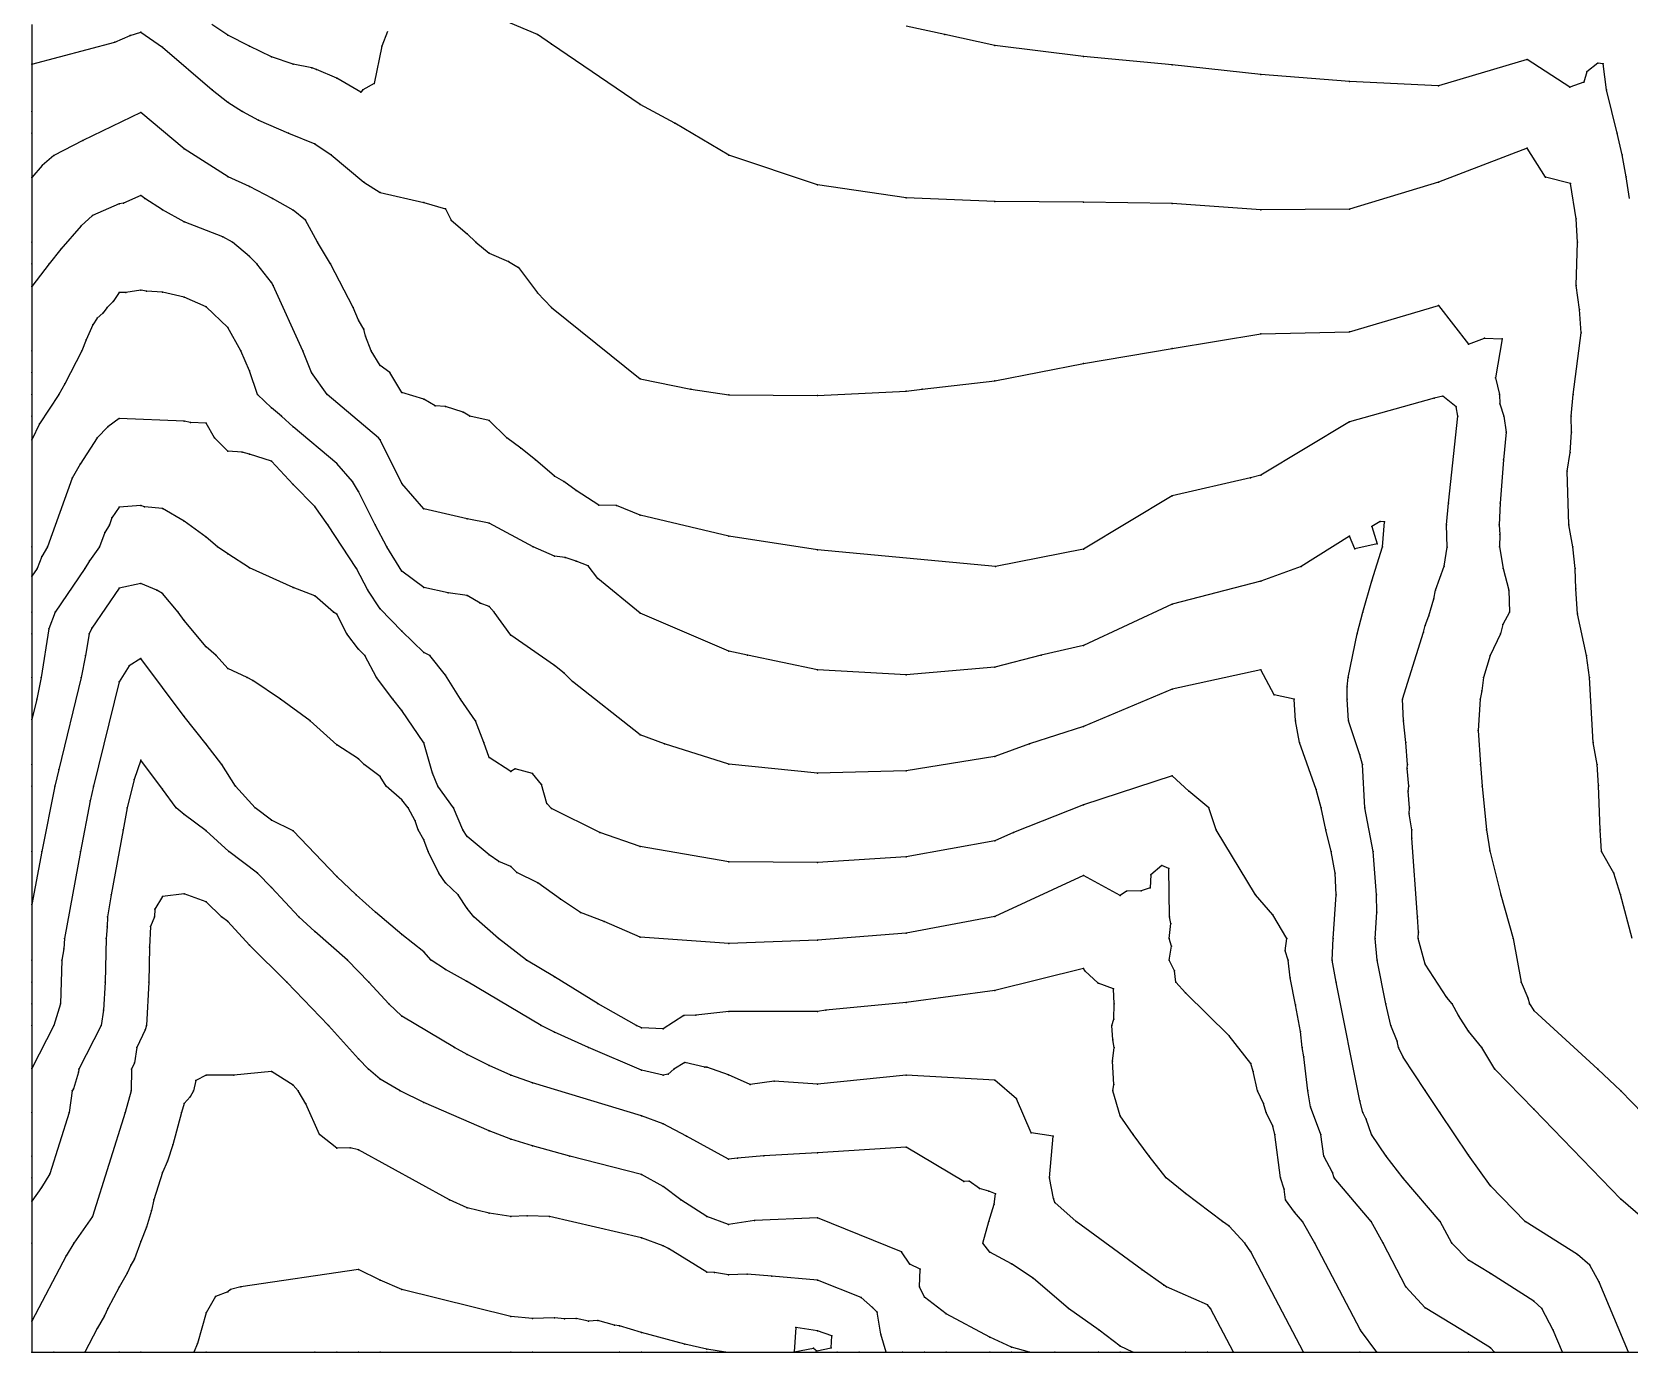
# Model space of a CAD drawing. Extents: x 5610 to 6780, y 4600 to 5770.
# Drawn here: x 5610 to 6344, y 4600 to 5207 of the extents above; entities that cross this region are included whole.
import ezdxf

# ---------------------------------------------------------------- set-up
doc = ezdxf.new("R2010")
doc.units = 0
doc.header["$MEASUREMENT"] = 0
doc.layers.get('0').update_dxf_attribs({"linetype": 'CONTINUOUS'})

msp = doc.modelspace()

# ---------------------------------------------------------------- linework, layer by layer
at = {"color": 8}
for points in [[(6345.218, 4790, 185), (6339.754, 4810.246, 185), (6336.729, 4820, 185), (6331.117, 4830, 185), (6330.504, 4840, 185), (6329.671, 4860.329, 185), (6329.091, 4870, 185), (6327.238, 4880, 185), (6325.609, 4910, 185), (6324.14, 4920, 185), (6320, 4939.13, 185), (6319.273, 4950.727, 185), (6318.952, 4960, 185), (6317.965, 4970, 185), (6316.094, 4980, 185), (6315.271, 5004.729, 185), (6316.67, 5013.33, 185), (6317.322, 5022.678, 185), (6317.205, 5030, 185), (6318.089, 5040, 185), (6321.718, 5068.282, 185), (6320.979, 5079.021, 185), (6319.483, 5090, 185), (6320.102, 5109.898, 185), (6319.37, 5120.63, 185), (6316.851, 5136.851, 185), (6305.403, 5139.86, 185), (6296.871, 5153.166, 185), (6256.123, 5137.566, 185), (6215.374, 5125.151, 185), (6174.626, 5124.833, 185), (6133.877, 5127.698, 185), (6093.129, 5128.334, 185), (6052.381, 5128.653, 185), (6011.633, 5130.245, 185), (5970.884, 5136.293, 185), (5930.136, 5149.982, 185), (5905.305, 5164.626, 185), (5889.388, 5173.221, 185), (5848.64, 5200.917, 185), (5842.273, 5205.374, 185), (5807.892, 5219.7, 185)], [(5610, 5210, 178.666), (5610, 5191.799, 175), (5610, 5170, 170.66), (5610, 5160, 168.949), (5610, 5139.691, 165), (5610, 5110, 158.878), (5610, 5100, 156.904), (5610, 5089.619, 155), (5610, 5060, 152.5), (5610, 5050, 150.946), (5610, 5040, 149), (5610, 5030, 146.875), (5610, 5019.201, 145), (5610, 4970, 137.893), (5610, 4956.462, 135), (5610, 4940, 129.879), (5610, 4930, 128.944), (5610, 4910, 127.244), (5610, 4890.569, 125), (5610, 4870, 122.197), (5610, 4860, 120.999), (5610, 4830, 117.565), (5610, 4805.58, 115), (5610, 4780, 112.35), (5610, 4770, 111.77), (5610, 4760, 111.604), (5610, 4750, 109.668), (5610, 4730.248, 105), (5610, 4710, 101.61), (5610, 4690, 99.164), (5610, 4680, 97.32), (5610, 4669.335, 95), (5610, 4650, 90.908), (5610, 4614.231, 85), (5610, 4600, 82.442), (5620, 4600, 79.507), (5634.344, 4600, 75), (5650, 4600, 70.787), (5660, 4600, 68.811), (5684.432, 4600, 65), (5690, 4600, 64.358), (5740, 4600, 61.322), (5750, 4600, 60.503), (5760, 4600, 59.57), (5770, 4600, 59.818), (5830, 4600, 61.834), (5840, 4600, 62.098), (5880, 4600, 63.642), (5890, 4600, 63.999), (5920, 4600, 64.853), (5928.586, 4600, 65), (5960, 4600, 65.019), (5970, 4600, 65.303), (5980, 4600, 67.132), (5990, 4600, 69.685), (6002.401, 4600, 75), (6010, 4600, 77.058), (6020, 4600, 79.644), (6030, 4600, 81.377), (6050, 4600, 83.596), (6060, 4600, 84.463), (6068.252, 4600, 85), (6080, 4600, 86.721), (6100, 4600, 91.177), (6110, 4600, 94.119), (6115.687, 4600, 95), (6140, 4600, 98.109), (6150, 4600, 100.892), (6162.063, 4600, 105), (6194.113, 4600, 115), (6220, 4600, 123.244), (6227.874, 4600, 125), (6270, 4600, 132.6), (6281.966, 4600, 135), (6313.14, 4600, 145), (6343.515, 4600, 155), (6360, 4600, 158.479)], [(5773.313, 5206.687, 185), (5770.678, 5200, 185), (5767.232, 5182.768, 185), (5762.08, 5180, 185), (5761.145, 5178.855, 185), (5750, 5185.307, 185), (5740.655, 5189.345, 185), (5738.616, 5190, 185), (5730, 5191.742, 185), (5720, 5195.172, 185), (5709.9, 5200, 185), (5700, 5205.121, 185), (5692.682, 5210, 185)], [(5610, 5191.799, 175), (5648.117, 5201.883, 175), (5655.11, 5204.89, 175), (5660, 5206.381, 175), (5670, 5199.53, 175), (5692.814, 5180, 175), (5700, 5174.305, 175), (5706.689, 5170, 175), (5714.067, 5165.933, 175), (5727.872, 5160, 175), (5740, 5155.104, 175), (5747.408, 5150, 175), (5762.477, 5137.523, 175), (5770, 5132.698, 175), (5790, 5128.226, 175), (5800, 5125.304, 175), (5802.522, 5120, 175), (5810, 5113.791, 175), (5813.924, 5110, 175), (5820, 5104.941, 175), (5828.991, 5101.048, 175), (5833.465, 5098.355, 175), (5842.271, 5086.71, 175), (5848.64, 5079.946, 175), (5889.388, 5047.156, 175), (5912.627, 5042.381, 175), (5930.136, 5039.834, 175), (5970.884, 5039.516, 175), (6011.633, 5041.426, 175), (6018.955, 5042.381, 175), (6052.381, 5046.201, 175), (6093.129, 5054.16, 175), (6133.877, 5061.164, 175), (6174.626, 5067.849, 175), (6215.374, 5068.804, 175), (6256.123, 5080.901, 175), (6269.991, 5063.049, 175), (6277.304, 5065.839, 175), (6285.476, 5065.476, 175), (6282.382, 5047.618, 175), (6284.14, 5040, 175), (6284.302, 5035.698, 175), (6286.244, 5030, 175), (6287.295, 5022.705, 175), (6285.994, 5010, 175), (6284.567, 4990, 175), (6284.132, 4980, 175), (6284.371, 4975.629, 175), (6284.16, 4970, 175), (6285.92, 4960, 175), (6288.421, 4950, 175), (6288.777, 4940, 175), (6285.709, 4934.291, 175), (6284.724, 4930, 175), (6279.898, 4920, 175), (6276.826, 4910, 175), (6276.167, 4903.833, 175), (6275.373, 4900, 175), (6274.467, 4885.533, 175), (6275.464, 4870, 175), (6276.255, 4860, 175), (6278.262, 4840, 175), (6279.758, 4830.242, 175), (6284.802, 4810, 175), (6290.429, 4790, 175), (6294.229, 4770, 175), (6297.292, 4762.708, 175), (6297.944, 4760, 175), (6300, 4756.872, 175), (6329.417, 4730, 175), (6339.938, 4720, 175), (6350, 4709.586, 175)], [(6343.943, 5130, 195), (6342.387, 5140, 195), (6340.558, 5150, 195), (6338.261, 5160, 195), (6333.436, 5180, 195), (6331.808, 5191.808, 195), (6329.313, 5192.148, 195), (6324.317, 5188.183, 195), (6322.988, 5183.519, 195), (6316.546, 5181.155, 195), (6296.871, 5193.914, 195), (6256.123, 5181.816, 195), (6215.374, 5183.727, 195), (6174.626, 5186.91, 195), (6133.877, 5191.367, 195), (6093.129, 5195.187, 195), (6052.381, 5200.281, 195), (6029.46, 5205.374, 195), (6011.633, 5209.194, 195)], [(6350, 4661.56, 165), (6340, 4670.19, 165), (6300, 4711.59, 165), (6282.085, 4730, 165), (6276.096, 4740, 165), (6270, 4747.474, 165), (6265.319, 4754.681, 165), (6262.458, 4760, 165), (6260, 4762.87, 165), (6250, 4778.266, 165), (6246.866, 4790, 165), (6247.051, 4792.949, 165), (6246.607, 4800, 165), (6243.881, 4836.119, 165), (6243.889, 4840, 165), (6242.727, 4847.273, 165), (6242.833, 4850, 165), (6242.296, 4857.704, 165), (6242.48, 4860, 165), (6241.818, 4868.182, 165), (6241.992, 4870, 165), (6241.191, 4880, 165), (6240.072, 4890, 165), (6239.661, 4900, 165), (6249.231, 4930.769, 165), (6250, 4933.795, 165), (6251.799, 4938.201, 165), (6253.988, 4946.012, 165), (6254.761, 4950, 165), (6258.858, 4961.142, 165), (6260.181, 4969.819, 165), (6259.896, 4980.104, 165), (6260.716, 4990, 165), (6265.01, 5030, 165), (6264.292, 5034.292, 165), (6258.141, 5039.158, 165), (6254.193, 5038.336, 165), (6215.374, 5027.419, 165), (6174.626, 5002.906, 165), (6169.851, 5001.633, 165), (6133.877, 4993.356, 165), (6093.129, 4968.843, 165), (6052.699, 4960.884, 165), (5970.884, 4968.525, 165), (5930.136, 4974.892, 165), (5889.388, 4984.442, 165), (5878.604, 4988.907, 165), (5870.442, 4989.17, 165), (5860, 4995.852, 165), (5854.332, 5000, 165), (5850, 5002.446, 165), (5841.328, 5010, 165), (5834.664, 5015.336, 165), (5828.232, 5020, 165), (5820, 5028.056, 165), (5811.242, 5030, 165), (5808.183, 5031.817, 165), (5800, 5034.464, 165), (5795.235, 5034.765, 165), (5790, 5037.747, 165), (5780, 5040.829, 165), (5774.405, 5050, 165), (5770, 5053.341, 165), (5765.847, 5060, 165), (5763.202, 5066.798, 165), (5762.45, 5070, 165), (5760, 5074.068, 165), (5757.536, 5080, 165), (5747.182, 5100, 165), (5741.119, 5110, 165), (5735.703, 5120, 165), (5730, 5124.65, 165), (5720.565, 5130, 165), (5710, 5135.479, 165), (5700.106, 5140, 165), (5680, 5152.788, 165), (5660, 5169.482, 165), (5633.367, 5156.633, 165), (5620, 5149.826, 165), (5614.766, 5145.234, 165), (5610, 5139.691, 165)], [(6343.515, 4600, 155), (6330, 4632.15, 155), (6325.663, 4640, 155), (6320, 4644.833, 155), (6296.017, 4660, 155), (6280, 4676.422, 155), (6270, 4690.431, 155), (6256.766, 4710, 155), (6250, 4720.163, 155), (6240, 4735.559, 155), (6237.885, 4740, 155), (6237.132, 4742.868, 155), (6234.333, 4750, 155), (6231.976, 4760, 155), (6228.029, 4780, 155), (6227.092, 4790, 155), (6227.889, 4802.111, 155), (6227.709, 4810, 155), (6226.169, 4830, 155), (6222.358, 4850, 155), (6221.213, 4870, 155), (6220, 4874.435, 155), (6214.829, 4890, 155), (6214.272, 4900, 155), (6214.288, 4905.712, 155), (6214.759, 4910, 155), (6218.88, 4930, 155), (6221.412, 4940, 155), (6225.625, 4954.375, 155), (6230.506, 4970, 155), (6231.436, 4981.436, 155), (6229.406, 4981.56, 155), (6225.617, 4979.332, 155), (6228.011, 4971.299, 155), (6217.722, 4969.016, 155), (6215.374, 4974.892, 155), (6193.09, 4960.884, 155), (6174.626, 4954.199, 155), (6133.877, 4943.694, 155), (6093.129, 4924.593, 155), (6073.71, 4920.136, 155), (6052.381, 4914.724, 155), (6011.633, 4911.223, 155), (5970.884, 4913.451, 155), (5938.731, 4920.136, 155), (5930.136, 4922.046, 155), (5889.388, 4939.555, 155), (5869.952, 4955.436, 155), (5865.492, 4961.18, 155), (5860, 4963.425, 155), (5854.935, 4965.065, 155), (5850, 4965.751, 155), (5840.209, 4970, 155), (5820, 4980.847, 155), (5810, 4982.861, 155), (5790, 4987.422, 155), (5780, 4999.024, 155), (5770, 5019.057, 155), (5769.28, 5020, 155), (5745.698, 5040, 155), (5738.419, 5050, 155), (5734.496, 5060, 155), (5720.835, 5090, 155), (5720, 5091.402, 155), (5713.379, 5100, 155), (5710, 5103.431, 155), (5702.131, 5110, 155), (5697.664, 5112.336, 155), (5680, 5119.235, 155), (5670, 5124.869, 155), (5661.832, 5130, 155), (5660, 5131.44, 155), (5652.128, 5127.872, 155), (5650, 5127.581, 155), (5637.765, 5122.235, 155), (5632.563, 5117.437, 155), (5623.346, 5106.654, 155), (5617.859, 5100, 155), (5610, 5089.619, 155)], [(6313.14, 4600, 145), (6308.937, 4610, 145), (6303.659, 4620, 145), (6300, 4623.409, 145), (6280, 4636.057, 145), (6270, 4642.201, 145), (6262.306, 4650, 145), (6256.887, 4660, 145), (6240, 4679.911, 145), (6232.115, 4690, 145), (6225.455, 4700, 145), (6222.959, 4707.041, 145), (6221.478, 4710, 145), (6220, 4715.388, 145), (6209.223, 4770, 145), (6207.324, 4780, 145), (6207.721, 4790, 145), (6209.13, 4810, 145), (6208.762, 4820, 145), (6206.833, 4830, 145), (6204.456, 4840, 145), (6202.344, 4850, 145), (6200, 4858.461, 145), (6192.374, 4880, 145), (6190.472, 4890, 145), (6189.92, 4899.92, 145), (6180.655, 4901.93, 145), (6174.626, 4913.451, 145), (6133.877, 4904.537, 145), (6093.129, 4887.347, 145), (6068.298, 4879.388, 145), (6052.381, 4873.658, 145), (6011.633, 4866.973, 145), (5970.884, 4866.018, 145), (5930.136, 4870.156, 145), (5900.53, 4879.388, 145), (5889.388, 4883.526, 145), (5858.279, 4908.073, 145), (5854.569, 4911.863, 145), (5850, 4915.488, 145), (5830, 4929.333, 145), (5822.307, 4940, 145), (5820, 4942.502, 145), (5815.981, 4944.019, 145), (5810, 4947.614, 145), (5801.188, 4948.813, 145), (5790, 4951.218, 145), (5780, 4958.824, 145), (5773.063, 4970, 145), (5767.625, 4980, 145), (5760, 4995.313, 145), (5757.318, 5000, 145), (5750, 5008.183, 145), (5730, 5025.046, 145), (5724.701, 5030, 145), (5720, 5033.884, 145), (5713.554, 5040, 145), (5710, 5050.813, 145), (5705.944, 5060, 145), (5700, 5070.715, 145), (5690, 5080.243, 145), (5680, 5084.717, 145), (5670, 5087.01, 145), (5662.593, 5087.407, 145), (5660, 5087.906, 145), (5653.123, 5086.877, 145), (5650, 5086.766, 145), (5647.329, 5082.671, 145), (5644.483, 5080, 145), (5642.644, 5077.356, 145), (5640, 5074.969, 145), (5638.022, 5071.978, 145), (5634.878, 5065.122, 145), (5632.938, 5060, 145), (5625.096, 5044.904, 145), (5622.304, 5040, 145), (5613.488, 5026.512, 145), (5610, 5019.201, 145)], [(6281.966, 4600, 135), (6280, 4601.985, 135), (6270, 4608.169, 135), (6250, 4620.299, 135), (6241.22, 4630, 135), (6230.768, 4650, 135), (6225.259, 4660, 135), (6208.296, 4680, 135), (6207.538, 4682.462, 135), (6203.497, 4690, 135), (6202.089, 4700, 135), (6197.385, 4712.615, 135), (6196.166, 4720, 135), (6194.387, 4735.613, 135), (6193.522, 4740, 135), (6192.777, 4747.223, 135), (6190.52, 4759.48, 135), (6188.038, 4771.962, 135), (6187.161, 4780, 135), (6185.669, 4784.331, 135), (6186.513, 4790, 135), (6180, 4800.869, 135), (6172.182, 4810, 135), (6154.058, 4840, 135), (6150.745, 4850, 135), (6141.56, 4857.745, 135), (6133.877, 4864.744, 135), (6093.129, 4851.374, 135), (6060.977, 4838.64, 135), (6052.381, 4834.819, 135), (6011.633, 4827.498, 135), (5970.884, 4824.951, 135), (5930.136, 4825.269, 135), (5889.388, 4832.273, 135), (5870.924, 4838.64, 135), (5848.64, 4849.782, 135), (5846.571, 4852.073, 135), (5844.066, 4860.837, 135), (5840, 4865.767, 135), (5832.025, 4867.975, 135), (5830, 4866.672, 135), (5820, 4873.146, 135), (5817.664, 4880, 135), (5813.788, 4890, 135), (5806.933, 4900, 135), (5800, 4911.072, 135), (5792.761, 4920, 135), (5790, 4921.464, 135), (5780, 4931.234, 135), (5770, 4941.424, 135), (5764.239, 4950, 135), (5759.046, 4960, 135), (5745.926, 4980, 135), (5740, 4988.439, 135), (5730, 4998.558, 135), (5720, 5009.342, 135), (5710, 5012.572, 135), (5706.606, 5013.394, 135), (5700, 5013.958, 135), (5693.911, 5020, 135), (5690, 5026.835, 135), (5682.84, 5027.16, 135), (5680, 5027.627, 135), (5650, 5028.873, 135), (5644.846, 5025.154, 135), (5640, 5020.006, 135), (5632.093, 5007.907, 135), (5628.426, 5001.574, 135), (5617.152, 4970, 135), (5614.544, 4965.456, 135), (5612.406, 4960, 135), (5610, 4956.462, 135)], [(6227.874, 4600, 125), (6220.284, 4610, 125), (6199.381, 4650, 125), (6193.631, 4660, 125), (6190, 4664.281, 125), (6185.953, 4670, 125), (6185.208, 4674.792, 125), (6183.536, 4680, 125), (6181.037, 4700, 125), (6180, 4703.735, 125), (6177.088, 4710, 125), (6175.848, 4714.152, 125), (6173.001, 4720, 125), (6171.045, 4728.955, 125), (6170, 4732.512, 125), (6160, 4745.231, 125), (6140, 4765.027, 125), (6135.558, 4770, 125), (6134.846, 4775.154, 125), (6132.38, 4780, 125), (6133.558, 4786.442, 125), (6132.486, 4790, 125), (6133.15, 4796.85, 125), (6132.604, 4800, 125), (6132.229, 4822.229, 125), (6129.129, 4823.524, 125), (6123.993, 4819.336, 125), (6123.761, 4813.318, 125), (6119.642, 4811.965, 125), (6112.918, 4811.741, 125), (6109.955, 4809.725, 125), (6093.129, 4818.902, 125), (6052.381, 4800.12, 125), (6011.633, 4792.479, 125), (5970.884, 4789.296, 125), (5930.136, 4787.704, 125), (5889.388, 4790.569, 125), (5872.834, 4797.892, 125), (5862.061, 4802.003, 125), (5852.83, 4808.103, 125), (5842.426, 4815.546, 125), (5832.739, 4820.304, 125), (5830, 4823.066, 125), (5824.536, 4825.464, 125), (5820, 4828.396, 125), (5810, 4836.865, 125), (5807.908, 4840, 125), (5803.721, 4850, 125), (5796.525, 4860, 125), (5794.093, 4865.907, 125), (5790.081, 4879.919, 125), (5780, 4894.726, 125), (5775.743, 4900, 125), (5768.287, 4910, 125), (5762.938, 4920, 125), (5760, 4923.005, 125), (5754.693, 4930, 125), (5750, 4939.078, 125), (5748.556, 4940, 125), (5740, 4947.481, 125), (5730, 4951.356, 125), (5710, 4960.358, 125), (5700, 4966.7, 125), (5695.188, 4970, 125), (5690, 4974.432, 125), (5680, 4981.733, 125), (5670, 4987.541, 125), (5661.711, 4988.289, 125), (5660, 4988.958, 125), (5650, 4988.236, 125), (5646.758, 4983.242, 125), (5645.572, 4980, 125), (5643.502, 4976.498, 125), (5641.067, 4970, 125), (5636.468, 4963.532, 125), (5634.267, 4960, 125), (5620.667, 4940, 125), (5617.783, 4932.217, 125), (5614.207, 4910, 125), (5612.297, 4900, 125), (5610, 4890.569, 125)], [(6194.113, 4600, 115), (6170, 4646.062, 115), (6167.226, 4650, 115), (6160, 4657.867, 115), (6156.98, 4660, 115), (6140, 4672.851, 115), (6131.147, 4680, 115), (6123.243, 4690, 115), (6115.903, 4700, 115), (6110, 4708.524, 115), (6106.606, 4720, 115), (6107.002, 4722.998, 115), (6106.348, 4733.652, 115), (6107.162, 4740, 115), (6106.592, 4743.408, 115), (6106.115, 4750, 115), (6107.031, 4752.969, 115), (6107.231, 4760, 115), (6106.899, 4766.899, 115), (6099.796, 4769.458, 115), (6093.686, 4775.232, 115), (6093.129, 4776.244, 115), (6052.381, 4766.057, 115), (6011.633, 4760.645, 115), (5974.705, 4757.143, 115), (5970.884, 4756.506, 115), (5930.136, 4756.506, 115), (5915.028, 4754.735, 115), (5909.496, 4754.693, 115), (5900, 4748.505, 115), (5890, 4748.992, 115), (5887.682, 4750, 115), (5870.081, 4760, 115), (5850, 4772.419, 115), (5837.222, 4780, 115), (5824.291, 4790, 115), (5813.058, 4800, 115), (5810, 4803.824, 115), (5805.785, 4810, 115), (5800, 4815.582, 115), (5796.896, 4820, 115), (5792.076, 4830, 115), (5790, 4835.404, 115), (5787.398, 4840, 115), (5785.989, 4844.011, 115), (5782.809, 4850, 115), (5780, 4853.719, 115), (5772.792, 4860, 115), (5770, 4864.446, 115), (5762.663, 4870, 115), (5760, 4872.634, 115), (5750, 4879.018, 115), (5737.864, 4890, 115), (5724.177, 4900, 115), (5711.443, 4908.557, 115), (5708.906, 4910, 115), (5700, 4914.021, 115), (5694.573, 4920, 115), (5690, 4923.946, 115), (5680, 4936.172, 115), (5677.19, 4940, 115), (5670, 4948.586, 115), (5667.308, 4950, 115), (5660, 4953.093, 115), (5650, 4950.989, 115), (5637.457, 4932.543, 115), (5636.264, 4930, 115), (5634.551, 4920, 115), (5632.615, 4910, 115), (5622.308, 4867.692, 115), (5620.568, 4860, 115), (5614.519, 4830, 115), (5610, 4805.58, 115)], [(6162.063, 4600, 105), (6151.413, 4620, 105), (6150, 4621.7, 105), (6131.23, 4630, 105), (6130, 4630.66, 105), (6120, 4637.717, 105), (6089.681, 4660, 105), (6080, 4668.715, 105), (6079.372, 4670.628, 105), (6077.538, 4680, 105), (6079.213, 4699.213, 105), (6069.097, 4700.745, 105), (6062.25, 4716.395, 105), (6052.381, 4724.99, 105), (6011.633, 4727.219, 105), (5970.884, 4723.08, 105), (5950.971, 4724.48, 105), (5940, 4722.869, 105), (5930, 4727.299, 105), (5920, 4730.958, 105), (5919.158, 4730.842, 105), (5910, 4733.016, 105), (5904.825, 4730, 105), (5902.245, 4727.755, 105), (5900, 4727.271, 105), (5890, 4729.442, 105), (5865.732, 4740, 105), (5850, 4746.976, 105), (5843.874, 4750, 105), (5809.668, 4770.332, 105), (5800, 4775.789, 105), (5793.452, 4780, 105), (5790, 4783.814, 105), (5780, 4791.795, 105), (5767.85, 4802.15, 105), (5759.002, 4810, 105), (5750, 4818.439, 105), (5730, 4839.48, 105), (5720, 4844.316, 105), (5712.585, 4850, 105), (5703.563, 4860, 105), (5697.21, 4870, 105), (5690, 4879.343, 105), (5680, 4891.944, 105), (5660, 4918.678, 105), (5654.688, 4915.312, 105), (5650, 4907.963, 105), (5638.314, 4860, 105), (5636.813, 4853.188, 105), (5632.239, 4830, 105), (5624.907, 4790, 105), (5624.706, 4785.294, 105), (5623.774, 4780, 105), (5623.19, 4760, 105), (5620.1, 4750, 105), (5610, 4730.248, 105)], [(6115.687, 4600, 95), (6110, 4602.729, 95), (6100.234, 4610, 95), (6086.26, 4620, 95), (6070, 4634.026, 95), (6060, 4640.468, 95), (6050, 4645.908, 95), (6046.833, 4650, 95), (6049.577, 4660, 95), (6052, 4668, 95), (6052.658, 4672.658, 95), (6049.678, 4673.952, 95), (6045.391, 4675.081, 95), (6040.576, 4678.473, 95), (6038.148, 4678.417, 95), (6011.633, 4694.111, 95), (5970.884, 4691.564, 95), (5946.163, 4690.212, 95), (5934.121, 4689.14, 95), (5930, 4688.574, 95), (5910.786, 4699.214, 95), (5900, 4704.902, 95), (5890, 4708.545, 95), (5840, 4723.633, 95), (5830, 4727.241, 95), (5820, 4731.65, 95), (5810, 4736.684, 95), (5804.197, 4740, 95), (5780, 4754.288, 95), (5774.025, 4760, 95), (5764.806, 4770, 95), (5754.93, 4780, 95), (5740, 4793.247, 95), (5732.618, 4800, 95), (5720, 4813.451, 95), (5713.571, 4820, 95), (5700.405, 4830, 95), (5690, 4839.452, 95), (5680, 4846.952, 95), (5676.219, 4850, 95), (5670, 4858.683, 95), (5660, 4871.968, 95), (5656.941, 4863.059, 95), (5653.81, 4850, 95), (5651.838, 4840, 95), (5646.367, 4810, 95), (5644.692, 4800, 95), (5644.606, 4795.394, 95), (5644.024, 4790, 95), (5643.619, 4770, 95), (5642.931, 4757.069, 95), (5641.734, 4750, 95), (5631.508, 4730, 95), (5631.405, 4728.595, 95), (5629.022, 4720.978, 95), (5628.437, 4720, 95), (5627.063, 4710, 95), (5618.17, 4681.83, 95), (5614.466, 4675.534, 95), (5610, 4669.335, 95)], [(6068.252, 4600, 85), (6060, 4602.325, 85), (6050, 4606.788, 85), (6030, 4617.512, 85), (6020, 4625.238, 85), (6017.813, 4630, 85), (6018.01, 4638.01, 85), (6013.385, 4640.443, 85), (6009.428, 4645.98, 85), (5970.884, 4661.639, 85), (5941.995, 4660.51, 85), (5930, 4658.648, 85), (5920, 4662.21, 85), (5908.125, 4670, 85), (5900, 4676.013, 85), (5890, 4681.553, 85), (5857.134, 4690, 85), (5840, 4694.784, 85), (5830, 4697.808, 85), (5820, 4701.712, 85), (5790, 4714.729, 85), (5779.145, 4720, 85), (5770, 4725.385, 85), (5764.684, 4730, 85), (5760, 4734.776, 85), (5746.278, 4750, 85), (5727.162, 4770, 85), (5710, 4786.965, 85), (5700, 4797.848, 85), (5697.121, 4800, 85), (5690, 4806.824, 85), (5680, 4810.479, 85), (5670, 4809.275, 85), (5666.465, 4803.535, 85), (5666.259, 4800, 85), (5664.443, 4795.557, 85), (5663.991, 4786.009, 85), (5663.666, 4770, 85), (5662.559, 4750, 85), (5661.988, 4748.012, 85), (5658.256, 4740, 85), (5657.103, 4732.897, 85), (5655.778, 4730, 85), (5655.561, 4720, 85), (5652.875, 4710, 85), (5637.789, 4662.211, 85), (5629.197, 4650, 85), (5625.779, 4644.221, 85), (5610, 4614.231, 85)], [(6002.401, 4600, 75), (6000, 4608.212, 75), (5998.289, 4618.289, 75), (5996.182, 4620.528, 75), (5990.903, 4625.012, 75), (5970.884, 4632.988, 75), (5949.874, 4634.898, 75), (5938.53, 4635.813, 75), (5930, 4635.553, 75), (5923.502, 4636.498, 75), (5920, 4636.698, 75), (5902.398, 4647.602, 75), (5900, 4648.862, 75), (5890, 4652.45, 75), (5847.76, 4662.24, 75), (5837.468, 4662.532, 75), (5830, 4662.297, 75), (5820, 4663.809, 75), (5810, 4666.284, 75), (5801.785, 4670, 75), (5760, 4692.859, 75), (5756.242, 4693.758, 75), (5750, 4693.67, 75), (5742.157, 4700, 75), (5735.896, 4714.104, 75), (5732.328, 4720, 75), (5730, 4722.578, 75), (5720, 4728.88, 75), (5702.809, 4727.191, 75), (5690, 4727.173, 75), (5685.254, 4724.746, 75), (5684.252, 4720, 75), (5682.718, 4717.282, 75), (5680, 4714.156, 75), (5678.688, 4710, 75), (5674.785, 4695.215, 75), (5672.24, 4687.76, 75), (5670, 4682.48, 75), (5666.06, 4670, 75), (5664.962, 4665.038, 75), (5662.58, 4657.42, 75), (5660, 4650.804, 75), (5657.19, 4642.81, 75), (5655.372, 4640, 75), (5653.722, 4636.278, 75), (5650, 4629.781, 75), (5644.858, 4620, 75), (5643.395, 4616.605, 75), (5640, 4610.759, 75), (5634.344, 4600, 75)], [(5928.586, 4600, 65), (5920, 4601.288, 65), (5910, 4603.685, 65), (5890, 4608.955, 65), (5880, 4612.042, 65), (5877.682, 4612.318, 65), (5870, 4614.468, 65), (5865.738, 4614.262, 65), (5860, 4615.471, 65), (5854.722, 4615.278, 65), (5850, 4615.773, 65), (5840, 4615.459, 65), (5830, 4616.298, 65), (5780, 4628.67, 65), (5770, 4633.04, 65), (5760, 4637.97, 65), (5706.011, 4630, 65), (5701.208, 4628.792, 65), (5700, 4627.738, 65), (5694.4, 4625.6, 65), (5690, 4618.081, 65), (5686.01, 4603.99, 65), (5684.432, 4600, 65)], [(5977.212, 4601.922, 65), (5977.419, 4607.502, 65), (5970.884, 4609.749, 65), (5960.912, 4611.307, 65), (5960.114, 4600.152, 65), (5969.07, 4601.86, 65), (5970.604, 4600.49, 65), (5977.212, 4601.922, 65)]]:
    msp.add_polyline3d(points, dxfattribs=at)
for p in [(5655.11, 5204.89, 175), (5660, 5206.381, 175), (5700, 5205.121, 185), (5842.273, 5205.374, 185), (6029.46, 5205.374, 195), (5648.117, 5201.883, 175), (5670, 5199.53, 175), (5709.9, 5200, 185), (5720, 5195.172, 185), (5770.678, 5200, 185), (5848.64, 5200.917, 185), (6052.381, 5200.281, 195), (6093.129, 5195.187, 195), (5610, 5191.799, 175), (5610, 5191.799, 175), (5730, 5191.742, 185), (5738.616, 5190, 185), (5740.655, 5189.345, 185), (6133.877, 5191.367, 195), (6296.871, 5193.914, 195), (6324.317, 5188.183, 195), (6329.313, 5192.148, 195), (6331.808, 5191.808, 195), (5750, 5185.307, 185), (5767.232, 5182.768, 185), (6174.626, 5186.91, 195), (6215.374, 5183.727, 195), (6256.123, 5181.816, 195), (6316.546, 5181.155, 195), (6322.988, 5183.519, 195), (5692.814, 5180, 175), (5700, 5174.305, 175), (5761.145, 5178.855, 185), (5762.08, 5180, 185), (5889.388, 5173.221, 185), (6333.436, 5180, 195), (5610, 5170, 170.66), (5660, 5169.482, 165), (5706.689, 5170, 175), (5714.067, 5165.933, 175), (5610, 5160, 168.949), (5727.872, 5160, 175), (5905.305, 5164.626, 185), (6338.261, 5160, 195), (5633.367, 5156.633, 165), (5680, 5152.788, 165), (5740, 5155.104, 175), (6296.871, 5153.166, 185), (5614.766, 5145.234, 165), (5620, 5149.826, 165), (5747.408, 5150, 175), (5930.136, 5149.982, 185), (6340.558, 5150, 195), (5610, 5139.691, 165), (5610, 5139.691, 165), (5700.106, 5140, 165), (5762.477, 5137.523, 175), (5970.884, 5136.293, 185), (6256.123, 5137.566, 185), (6305.403, 5139.86, 185), (6316.851, 5136.851, 185), (6342.387, 5140, 195), (5660, 5131.44, 155), (5661.832, 5130, 155), (5710, 5135.479, 165), (5720.565, 5130, 165), (5770, 5132.698, 175), (6011.633, 5130.245, 185), (5637.765, 5122.235, 155), (5650, 5127.581, 155), (5652.128, 5127.872, 155), (5670, 5124.869, 155), (5730, 5124.65, 165), (5790, 5128.226, 175), (5800, 5125.304, 175), (6052.381, 5128.653, 185), (6093.129, 5128.334, 185), (6133.877, 5127.698, 185), (6174.626, 5124.833, 185), (6215.374, 5125.151, 185), (5632.563, 5117.437, 155), (5680, 5119.235, 155), (5735.703, 5120, 165), (5802.522, 5120, 175), (6319.37, 5120.63, 185), (5610, 5110, 158.878), (5697.664, 5112.336, 155), (5702.131, 5110, 155), (5741.119, 5110, 165), (5810, 5113.791, 175), (5813.924, 5110, 175), (6320.102, 5109.898, 185), (5610, 5100, 156.904), (5617.859, 5100, 155), (5623.346, 5106.654, 155), (5710, 5103.431, 155), (5713.379, 5100, 155), (5747.182, 5100, 165), (5820, 5104.941, 175), (5828.991, 5101.048, 175), (5833.465, 5098.355, 175), (5610, 5089.619, 155), (5610, 5089.619, 155), (5650, 5086.766, 145), (5653.123, 5086.877, 145), (5660, 5087.906, 145), (5662.593, 5087.407, 145), (5670, 5087.01, 145), (5720, 5091.402, 155), (5720.835, 5090, 155), (5842.271, 5086.71, 175), (6319.483, 5090, 185), (5644.483, 5080, 145), (5647.329, 5082.671, 145), (5680, 5084.717, 145), (5690, 5080.243, 145), (5757.536, 5080, 165), (5848.64, 5079.946, 175), (6256.123, 5080.901, 175), (6320.979, 5079.021, 185), (5638.022, 5071.978, 145), (5640, 5074.969, 145), (5642.644, 5077.356, 145), (5700, 5070.715, 145), (5760, 5074.068, 165), (5634.878, 5065.122, 145), (5762.45, 5070, 165), (5763.202, 5066.798, 165), (6174.626, 5067.849, 175), (6215.374, 5068.804, 175), (6269.991, 5063.049, 175), (6277.304, 5065.839, 175), (6285.476, 5065.476, 175), (6321.718, 5068.282, 185), (5610, 5060, 152.5), (5632.938, 5060, 145), (5705.944, 5060, 145), (5734.496, 5060, 155), (5765.847, 5060, 165), (6133.877, 5061.164, 175), (5610, 5050, 150.946), (5710, 5050.813, 145), (5738.419, 5050, 155), (5770, 5053.341, 165), (5774.405, 5050, 165), (6093.129, 5054.16, 175), (5625.096, 5044.904, 145), (5780, 5040.829, 165), (5889.388, 5047.156, 175), (5912.627, 5042.381, 175), (6011.633, 5041.426, 175), (6018.955, 5042.381, 175), (6052.381, 5046.201, 175), (6282.382, 5047.618, 175), (5610, 5040, 149), (5622.304, 5040, 145), (5713.554, 5040, 145), (5720, 5033.884, 145), (5745.698, 5040, 155), (5790, 5037.747, 165), (5795.235, 5034.765, 165), (5800, 5034.464, 165), (5930.136, 5039.834, 175), (5970.884, 5039.516, 175), (6254.193, 5038.336, 165), (6258.141, 5039.158, 165), (6264.292, 5034.292, 165), (6284.14, 5040, 175), (6284.302, 5035.698, 175), (6318.089, 5040, 185), (5610, 5030, 146.875), (5613.488, 5026.512, 145), (5650, 5028.873, 135), (5680, 5027.627, 135), (5682.84, 5027.16, 135), (5690, 5026.835, 135), (5724.701, 5030, 145), (5808.183, 5031.817, 165), (5811.242, 5030, 165), (5820, 5028.056, 165), (6215.374, 5027.419, 165), (6265.01, 5030, 165), (6286.244, 5030, 175), (6317.205, 5030, 185), (5610, 5019.201, 145), (5610, 5019.201, 145), (5640, 5020.006, 135), (5644.846, 5025.154, 135), (5693.911, 5020, 135), (5730, 5025.046, 145), (5769.28, 5020, 155), (5770, 5019.057, 155), (5828.232, 5020, 165), (6287.295, 5022.705, 175), (6317.322, 5022.678, 185), (5700, 5013.958, 135), (5706.606, 5013.394, 135), (5710, 5012.572, 135), (5834.664, 5015.336, 165), (6316.67, 5013.33, 185), (5632.093, 5007.907, 135), (5720, 5009.342, 135), (5750, 5008.183, 145), (5841.328, 5010, 165), (6285.994, 5010, 175), (6315.271, 5004.729, 185), (5628.426, 5001.574, 135), (5730, 4998.558, 135), (5757.318, 5000, 145), (5780, 4999.024, 155), (5850, 5002.446, 165), (5854.332, 5000, 165), (6169.851, 5001.633, 165), (6174.626, 5002.906, 165), (5760, 4995.313, 145), (5860, 4995.852, 165), (6133.877, 4993.356, 165), (6260.716, 4990, 165), (6284.567, 4990, 175), (5646.758, 4983.242, 125), (5650, 4988.236, 125), (5660, 4988.958, 125), (5661.711, 4988.289, 125), (5670, 4987.541, 125), (5740, 4988.439, 135), (5790, 4987.422, 155), (5810, 4982.861, 155), (5870.442, 4989.17, 165), (5878.604, 4988.907, 165), (5889.388, 4984.442, 165), (5643.502, 4976.498, 125), (5645.572, 4980, 125), (5680, 4981.733, 125), (5745.926, 4980, 135), (5767.625, 4980, 145), (5820, 4980.847, 155), (5930.136, 4974.892, 165), (6215.374, 4974.892, 155), (6225.617, 4979.332, 155), (6229.406, 4981.56, 155), (6231.436, 4981.436, 155), (6259.896, 4980.104, 165), (6284.132, 4980, 175), (6284.371, 4975.629, 175), (6316.094, 4980, 185), (5610, 4970, 137.893), (5617.152, 4970, 135), (5641.067, 4970, 125), (5690, 4974.432, 125), (5695.188, 4970, 125), (5773.063, 4970, 145), (5840.209, 4970, 155), (5970.884, 4968.525, 165), (6093.129, 4968.843, 165), (6217.722, 4969.016, 155), (6228.011, 4971.299, 155), (6230.506, 4970, 155), (6260.181, 4969.819, 165), (6284.16, 4970, 175), (6317.965, 4970, 185), (5614.544, 4965.456, 135), (5636.468, 4963.532, 125), (5700, 4966.7, 125), (5710, 4960.358, 125), (5850, 4965.751, 155), (5854.935, 4965.065, 155), (5860, 4963.425, 155), (5865.492, 4961.18, 155), (6052.699, 4960.884, 165), (6193.09, 4960.884, 155), (6258.858, 4961.142, 165), (5610, 4956.462, 135), (5610, 4956.462, 135), (5612.406, 4960, 135), (5634.267, 4960, 125), (5660, 4953.093, 115), (5759.046, 4960, 135), (5780, 4958.824, 145), (5869.952, 4955.436, 155), (6174.626, 4954.199, 155), (6225.625, 4954.375, 155), (6285.92, 4960, 175), (6318.952, 4960, 185), (5650, 4950.989, 115), (5667.308, 4950, 115), (5670, 4948.586, 115), (5730, 4951.356, 125), (5740, 4947.481, 125), (5764.239, 4950, 135), (5790, 4951.218, 145), (5801.188, 4948.813, 145), (5810, 4947.614, 145), (6253.988, 4946.012, 165), (6254.761, 4950, 165), (6288.421, 4950, 175), (6319.273, 4950.727, 185), (5610, 4940, 129.879), (5620.667, 4940, 125), (5677.19, 4940, 115), (5748.556, 4940, 125), (5750, 4939.078, 125), (5770, 4941.424, 135), (5815.981, 4944.019, 145), (5820, 4942.502, 145), (5822.307, 4940, 145), (5889.388, 4939.555, 155), (6133.877, 4943.694, 155), (6221.412, 4940, 155), (6251.799, 4938.201, 165), (6288.777, 4940, 175), (6320, 4939.13, 185), (5617.783, 4932.217, 125), (5637.457, 4932.543, 115), (5680, 4936.172, 115), (5780, 4931.234, 135), (6249.231, 4930.769, 165), (6250, 4933.795, 165), (6285.709, 4934.291, 175), (5610, 4930, 128.944), (5636.264, 4930, 115), (5690, 4923.946, 115), (5754.693, 4930, 125), (5830, 4929.333, 145), (6093.129, 4924.593, 155), (6218.88, 4930, 155), (6284.724, 4930, 175), (5634.551, 4920, 115), (5660, 4918.678, 105), (5694.573, 4920, 115), (5760, 4923.005, 125), (5762.938, 4920, 125), (5790, 4921.464, 135), (5792.761, 4920, 135), (5930.136, 4922.046, 155), (5938.731, 4920.136, 155), (6073.71, 4920.136, 155), (6279.898, 4920, 175), (6324.14, 4920, 185), (5610, 4910, 127.244), (5614.207, 4910, 125), (5632.615, 4910, 115), (5654.688, 4915.312, 105), (5700, 4914.021, 115), (5708.906, 4910, 115), (5768.287, 4910, 125), (5800, 4911.072, 135), (5850, 4915.488, 145), (5854.569, 4911.863, 145), (5970.884, 4913.451, 155), (6011.633, 4911.223, 155), (6052.381, 4914.724, 155), (6174.626, 4913.451, 145), (6214.759, 4910, 155), (6276.826, 4910, 175), (6325.609, 4910, 185), (5650, 4907.963, 105), (5711.443, 4908.557, 115), (5858.279, 4908.073, 145), (6133.877, 4904.537, 145), (6180.655, 4901.93, 145), (6214.288, 4905.712, 155), (6276.167, 4903.833, 175), (5612.297, 4900, 125), (5724.177, 4900, 115), (5775.743, 4900, 125), (5780, 4894.726, 125), (5806.933, 4900, 135), (6189.92, 4899.92, 145), (6214.272, 4900, 155), (6239.661, 4900, 165), (6275.373, 4900, 175), (5610, 4890.569, 125), (5610, 4890.569, 125), (5680, 4891.944, 105), (5737.864, 4890, 115), (5813.788, 4890, 135), (6093.129, 4887.347, 145), (6190.472, 4890, 145), (6214.829, 4890, 155), (6240.072, 4890, 165), (5690, 4879.343, 105), (5790.081, 4879.919, 125), (5817.664, 4880, 135), (5889.388, 4883.526, 145), (5900.53, 4879.388, 145), (6068.298, 4879.388, 145), (6192.374, 4880, 145), (6241.191, 4880, 165), (6274.467, 4885.533, 175), (6327.238, 4880, 185), (5660, 4871.968, 95), (5750, 4879.018, 115), (5760, 4872.634, 115), (5820, 4873.146, 135), (6052.381, 4873.658, 145), (6220, 4874.435, 155), (5610, 4870, 122.197), (5622.308, 4867.692, 115), (5697.21, 4870, 105), (5762.663, 4870, 115), (5794.093, 4865.907, 125), (5830, 4866.672, 135), (5832.025, 4867.975, 135), (5840, 4865.767, 135), (5930.136, 4870.156, 145), (5970.884, 4866.018, 145), (6011.633, 4866.973, 145), (6133.877, 4864.744, 135), (6221.213, 4870, 155), (6241.818, 4868.182, 165), (6241.992, 4870, 165), (6275.464, 4870, 175), (6329.091, 4870, 185), (5610, 4860, 120.999), (5620.568, 4860, 115), (5638.314, 4860, 105), (5656.941, 4863.059, 95), (5670, 4858.683, 95), (5703.563, 4860, 105), (5770, 4864.446, 115), (5772.792, 4860, 115), (5796.525, 4860, 125), (5844.066, 4860.837, 135), (6141.56, 4857.745, 135), (6200, 4858.461, 145), (6242.296, 4857.704, 165), (6242.48, 4860, 165), (6276.255, 4860, 175), (6329.671, 4860.329, 185), (5636.813, 4853.188, 105), (5653.81, 4850, 95), (5676.219, 4850, 95), (5712.585, 4850, 105), (5780, 4853.719, 115), (5782.809, 4850, 115), (5803.721, 4850, 125), (5846.571, 4852.073, 135), (6093.129, 4851.374, 135), (6150.745, 4850, 135), (6202.344, 4850, 145), (6222.358, 4850, 155), (6242.833, 4850, 165), (5680, 4846.952, 95), (5720, 4844.316, 105), (5785.989, 4844.011, 115), (5848.64, 4849.782, 135), (6242.727, 4847.273, 165), (5651.838, 4840, 95), (5690, 4839.452, 95), (5730, 4839.48, 105), (5787.398, 4840, 115), (5790, 4835.404, 115), (5807.908, 4840, 125), (5810, 4836.865, 125), (5870.924, 4838.64, 135), (6060.977, 4838.64, 135), (6154.058, 4840, 135), (6204.456, 4840, 145), (6243.881, 4836.119, 165), (6243.889, 4840, 165), (6278.262, 4840, 175), (6330.504, 4840, 185), (5610, 4830, 117.565), (5614.519, 4830, 115), (5632.239, 4830, 105), (5700.405, 4830, 95), (5792.076, 4830, 115), (5820, 4828.396, 125), (5889.388, 4832.273, 135), (6052.381, 4834.819, 135), (6206.833, 4830, 145), (6226.169, 4830, 155), (6279.758, 4830.242, 175), (6331.117, 4830, 185), (5824.536, 4825.464, 125), (5830, 4823.066, 125), (5930.136, 4825.269, 135), (5970.884, 4824.951, 135), (6011.633, 4827.498, 135), (6129.129, 4823.524, 125), (6132.229, 4822.229, 125), (5713.571, 4820, 95), (5720, 4813.451, 95), (5750, 4818.439, 105), (5796.896, 4820, 115), (5800, 4815.582, 115), (5832.739, 4820.304, 125), (5842.426, 4815.546, 125), (6093.129, 4818.902, 125), (6123.761, 4813.318, 125), (6123.993, 4819.336, 125), (6208.762, 4820, 145), (6336.729, 4820, 185), (5646.367, 4810, 95), (5670, 4809.275, 85), (5680, 4810.479, 85), (5690, 4806.824, 85), (5759.002, 4810, 105), (5805.785, 4810, 115), (5852.83, 4808.103, 125), (6109.955, 4809.725, 125), (6112.918, 4811.741, 125), (6119.642, 4811.965, 125), (6172.182, 4810, 135), (6209.13, 4810, 145), (6227.709, 4810, 155), (6284.802, 4810, 175), (6339.754, 4810.246, 185), (5610, 4805.58, 115), (5610, 4805.58, 115), (5644.692, 4800, 95), (5666.259, 4800, 85), (5666.465, 4803.535, 85), (5697.121, 4800, 85), (5732.618, 4800, 95), (5767.85, 4802.15, 105), (5810, 4803.824, 115), (5813.058, 4800, 115), (5862.061, 4802.003, 125), (6052.381, 4800.12, 125), (6132.604, 4800, 125), (6180, 4800.869, 135), (6227.889, 4802.111, 155), (6246.607, 4800, 165), (5644.606, 4795.394, 95), (5664.443, 4795.557, 85), (5700, 4797.848, 85), (5740, 4793.247, 95), (5780, 4791.795, 105), (5872.834, 4797.892, 125), (6011.633, 4792.479, 125), (6133.15, 4796.85, 125), (6247.051, 4792.949, 165), (5624.706, 4785.294, 105), (5624.907, 4790, 105), (5644.024, 4790, 95), (5663.991, 4786.009, 85), (5710, 4786.965, 85), (5824.291, 4790, 115), (5889.388, 4790.569, 125), (5930.136, 4787.704, 125), (5970.884, 4789.296, 125), (6132.486, 4790, 125), (6133.558, 4786.442, 125), (6185.669, 4784.331, 135), (6186.513, 4790, 135), (6207.721, 4790, 145), (6227.092, 4790, 155), (6246.866, 4790, 165), (6290.429, 4790, 175), (5610, 4780, 112.35), (5623.774, 4780, 105), (5754.93, 4780, 95), (5790, 4783.814, 105), (5793.452, 4780, 105), (5837.222, 4780, 115), (6132.38, 4780, 125), (6187.161, 4780, 135), (6207.324, 4780, 145), (6228.029, 4780, 155), (6250, 4778.266, 165), (5610, 4770, 111.77), (5643.619, 4770, 95), (5663.666, 4770, 85), (5727.162, 4770, 85), (5764.806, 4770, 95), (5800, 4775.789, 105), (5809.668, 4770.332, 105), (5850, 4772.419, 115), (6093.129, 4776.244, 115), (6093.686, 4775.232, 115), (6099.796, 4769.458, 115), (6134.846, 4775.154, 125), (6135.558, 4770, 125), (6188.038, 4771.962, 135), (6209.223, 4770, 145), (6294.229, 4770, 175), (6052.381, 4766.057, 115), (6106.899, 4766.899, 115), (6140, 4765.027, 125), (6260, 4762.87, 165), (6297.292, 4762.708, 175), (5610, 4760, 111.604), (5623.19, 4760, 105), (5642.931, 4757.069, 95), (5774.025, 4760, 95), (5870.081, 4760, 115), (5909.496, 4754.693, 115), (5915.028, 4754.735, 115), (5930.136, 4756.506, 115), (5970.884, 4756.506, 115), (5974.705, 4757.143, 115), (6011.633, 4760.645, 115), (6107.231, 4760, 115), (6190.52, 4759.48, 135), (6231.976, 4760, 155), (6262.458, 4760, 165), (6265.319, 4754.681, 165), (6297.944, 4760, 175), (6300, 4756.872, 175), (5610, 4750, 109.668), (5620.1, 4750, 105), (5641.734, 4750, 95), (5661.988, 4748.012, 85), (5662.559, 4750, 85), (5746.278, 4750, 85), (5780, 4754.288, 95), (5843.874, 4750, 105), (5887.682, 4750, 115), (5890, 4748.992, 115), (5900, 4748.505, 115), (6106.115, 4750, 115), (6107.031, 4752.969, 115), (6234.333, 4750, 155), (6270, 4747.474, 165), (5658.256, 4740, 85), (5804.197, 4740, 95), (5850, 4746.976, 105), (5865.732, 4740, 105), (6106.592, 4743.408, 115), (6107.162, 4740, 115), (6160, 4745.231, 125), (6192.777, 4747.223, 135), (6193.522, 4740, 135), (6237.132, 4742.868, 155), (6237.885, 4740, 155), (6276.096, 4740, 165), (5657.103, 4732.897, 85), (5760, 4734.776, 85), (5810, 4736.684, 95), (5910, 4733.016, 105), (6106.348, 4733.652, 115), (6194.387, 4735.613, 135), (6240, 4735.559, 155), (5610, 4730.248, 105), (5610, 4730.248, 105), (5631.405, 4728.595, 95), (5631.508, 4730, 95), (5655.778, 4730, 85), (5690, 4727.173, 75), (5702.809, 4727.191, 75), (5720, 4728.88, 75), (5764.684, 4730, 85), (5770, 4725.385, 85), (5820, 4731.65, 95), (5830, 4727.241, 95), (5890, 4729.442, 105), (5900, 4727.271, 105), (5902.245, 4727.755, 105), (5904.825, 4730, 105), (5919.158, 4730.842, 105), (5920, 4730.958, 105), (5930, 4727.299, 105), (6011.633, 4727.219, 105), (6170, 4732.512, 125), (6171.045, 4728.955, 125), (6282.085, 4730, 165), (6329.417, 4730, 175), (5628.437, 4720, 95), (5629.022, 4720.978, 95), (5655.561, 4720, 85), (5684.252, 4720, 75), (5685.254, 4724.746, 75), (5730, 4722.578, 75), (5732.328, 4720, 75), (5779.145, 4720, 85), (5840, 4723.633, 95), (5940, 4722.869, 105), (5950.971, 4724.48, 105), (5970.884, 4723.08, 105), (6052.381, 4724.99, 105), (6106.606, 4720, 115), (6107.002, 4722.998, 115), (6173.001, 4720, 125), (6196.166, 4720, 135), (6250, 4720.163, 155), (6339.938, 4720, 175), (5680, 4714.156, 75), (5682.718, 4717.282, 75), (5735.896, 4714.104, 75), (5790, 4714.729, 85), (6062.25, 4716.395, 105), (6175.848, 4714.152, 125), (6197.385, 4712.615, 135), (6220, 4715.388, 145), (6300, 4711.59, 165), (5610, 4710, 101.61), (5627.063, 4710, 95), (5652.875, 4710, 85), (5678.688, 4710, 75), (5890, 4708.545, 95), (5900, 4704.902, 95), (6110, 4708.524, 115), (6177.088, 4710, 125), (6180, 4703.735, 125), (6221.478, 4710, 145), (6222.959, 4707.041, 145), (6256.766, 4710, 155), (5742.157, 4700, 75), (5820, 4701.712, 85), (5830, 4697.808, 85), (5910.786, 4699.214, 95), (6069.097, 4700.745, 105), (6079.213, 4699.213, 105), (6115.903, 4700, 115), (6181.037, 4700, 125), (6202.089, 4700, 135), (6225.455, 4700, 145), (5610, 4690, 99.164), (5674.785, 4695.215, 75), (5750, 4693.67, 75), (5756.242, 4693.758, 75), (5760, 4692.859, 75), (5840, 4694.784, 85), (5857.134, 4690, 85), (5930, 4688.574, 95), (5934.121, 4689.14, 95), (5946.163, 4690.212, 95), (5970.884, 4691.564, 95), (6011.633, 4694.111, 95), (6123.243, 4690, 115), (6203.497, 4690, 135), (6232.115, 4690, 145), (6270, 4690.431, 155), (5618.17, 4681.83, 95), (5670, 4682.48, 75), (5672.24, 4687.76, 75), (5890, 4681.553, 85), (6207.538, 4682.462, 135), (5610, 4680, 97.32), (5614.466, 4675.534, 95), (5900, 4676.013, 85), (6038.148, 4678.417, 95), (6040.576, 4678.473, 95), (6045.391, 4675.081, 95), (6049.678, 4673.952, 95), (6077.538, 4680, 105), (6131.147, 4680, 115), (6183.536, 4680, 125), (6185.208, 4674.792, 125), (6208.296, 4680, 135), (6240, 4679.911, 145), (6280, 4676.422, 155), (5610, 4669.335, 95), (5610, 4669.335, 95), (5666.06, 4670, 75), (5801.785, 4670, 75), (5908.125, 4670, 85), (6052, 4668, 95), (6052.658, 4672.658, 95), (6079.372, 4670.628, 105), (6080, 4668.715, 105), (6140, 4672.851, 115), (6185.953, 4670, 125), (6340, 4670.19, 165), (5637.789, 4662.211, 85), (5664.962, 4665.038, 75), (5810, 4666.284, 75), (5820, 4663.809, 75), (5830, 4662.297, 75), (5837.468, 4662.532, 75), (5847.76, 4662.24, 75), (5920, 4662.21, 85), (5941.995, 4660.51, 85), (5970.884, 4661.639, 85), (6049.577, 4660, 95), (6089.681, 4660, 105), (6156.98, 4660, 115), (6190, 4664.281, 125), (6193.631, 4660, 125), (6225.259, 4660, 135), (6256.887, 4660, 145), (6296.017, 4660, 155), (5662.58, 4657.42, 75), (5890, 4652.45, 75), (5930, 4658.648, 85), (6160, 4657.867, 115), (5610, 4650, 90.908), (5629.197, 4650, 85), (5660, 4650.804, 75), (5900, 4648.862, 75), (5902.398, 4647.602, 75), (6009.428, 4645.98, 85), (6046.833, 4650, 95), (6050, 4645.908, 95), (6167.226, 4650, 115), (6170, 4646.062, 115), (6199.381, 4650, 125), (6230.768, 4650, 135), (6262.306, 4650, 145), (6320, 4644.833, 155), (5625.779, 4644.221, 85), (5655.372, 4640, 75), (5657.19, 4642.81, 75), (5760, 4637.97, 65), (6013.385, 4640.443, 85), (6018.01, 4638.01, 85), (6060, 4640.468, 95), (6120, 4637.717, 105), (6270, 4642.201, 145), (6325.663, 4640, 155), (5653.722, 4636.278, 75), (5706.011, 4630, 65), (5770, 4633.04, 65), (5920, 4636.698, 75), (5923.502, 4636.498, 75), (5930, 4635.553, 75), (5938.53, 4635.813, 75), (5949.874, 4634.898, 75), (5970.884, 4632.988, 75), (6017.813, 4630, 85), (6070, 4634.026, 95), (6130, 4630.66, 105), (6131.23, 4630, 105), (6241.22, 4630, 135), (6280, 4636.057, 145), (6330, 4632.15, 155), (5650, 4629.781, 75), (5694.4, 4625.6, 65), (5700, 4627.738, 65), (5701.208, 4628.792, 65), (5780, 4628.67, 65), (5990.903, 4625.012, 75), (6020, 4625.238, 85), (6300, 4623.409, 145), (5643.395, 4616.605, 75), (5644.858, 4620, 75), (5690, 4618.081, 65), (5830, 4616.298, 65), (5840, 4615.459, 65), (5850, 4615.773, 65), (5854.722, 4615.278, 65), (5860, 4615.471, 65), (5996.182, 4620.528, 75), (5998.289, 4618.289, 75), (6030, 4617.512, 85), (6086.26, 4620, 95), (6150, 4621.7, 105), (6151.413, 4620, 105), (6250, 4620.299, 135), (6303.659, 4620, 145), (5610, 4614.231, 85), (5610, 4614.231, 85), (5640, 4610.759, 75), (5865.738, 4614.262, 65), (5870, 4614.468, 65), (5877.682, 4612.318, 65), (5880, 4612.042, 65), (5890, 4608.955, 65), (5960.912, 4611.307, 65), (5970.884, 4609.749, 65), (6000, 4608.212, 75), (6100.234, 4610, 95), (6220.284, 4610, 125), (6270, 4608.169, 135), (6308.937, 4610, 145), (5686.01, 4603.99, 65), (5910, 4603.685, 65), (5920, 4601.288, 65), (5969.07, 4601.86, 65), (5970.604, 4600.49, 65), (5977.212, 4601.922, 65), (5977.212, 4601.922, 65), (5977.419, 4607.502, 65), (6050, 4606.788, 85), (6060, 4602.325, 85), (6110, 4602.729, 95), (6280, 4601.985, 135), (5610, 4600, 82.442), (5620, 4600, 79.507), (5634.344, 4600, 75), (5634.344, 4600, 75), (5650, 4600, 70.787), (5660, 4600, 68.811), (5684.432, 4600, 65), (5684.432, 4600, 65), (5690, 4600, 64.358), (5740, 4600, 61.322), (5750, 4600, 60.503), (5760, 4600, 59.57), (5770, 4600, 59.818), (5830, 4600, 61.834), (5840, 4600, 62.098), (5880, 4600, 63.642), (5890, 4600, 63.999), (5920, 4600, 64.853), (5928.586, 4600, 65), (5928.586, 4600, 65), (5960, 4600, 65.019), (5960.114, 4600.152, 65), (5970, 4600, 65.303), (5980, 4600, 67.132), (5990, 4600, 69.685), (6002.401, 4600, 75), (6002.401, 4600, 75), (6010, 4600, 77.058), (6020, 4600, 79.644), (6030, 4600, 81.377), (6050, 4600, 83.596), (6060, 4600, 84.463), (6068.252, 4600, 85), (6068.252, 4600, 85), (6080, 4600, 86.721), (6100, 4600, 91.177), (6110, 4600, 94.119), (6115.687, 4600, 95), (6115.687, 4600, 95), (6140, 4600, 98.109), (6150, 4600, 100.892), (6162.063, 4600, 105), (6162.063, 4600, 105), (6194.113, 4600, 115), (6194.113, 4600, 115), (6220, 4600, 123.244), (6227.874, 4600, 125), (6227.874, 4600, 125), (6270, 4600, 132.6), (6281.966, 4600, 135), (6281.966, 4600, 135), (6313.14, 4600, 145), (6313.14, 4600, 145), (6343.515, 4600, 155), (6343.515, 4600, 155)]:
    msp.add_point(p, dxfattribs=at)

doc.saveas('drawing.dxf')
